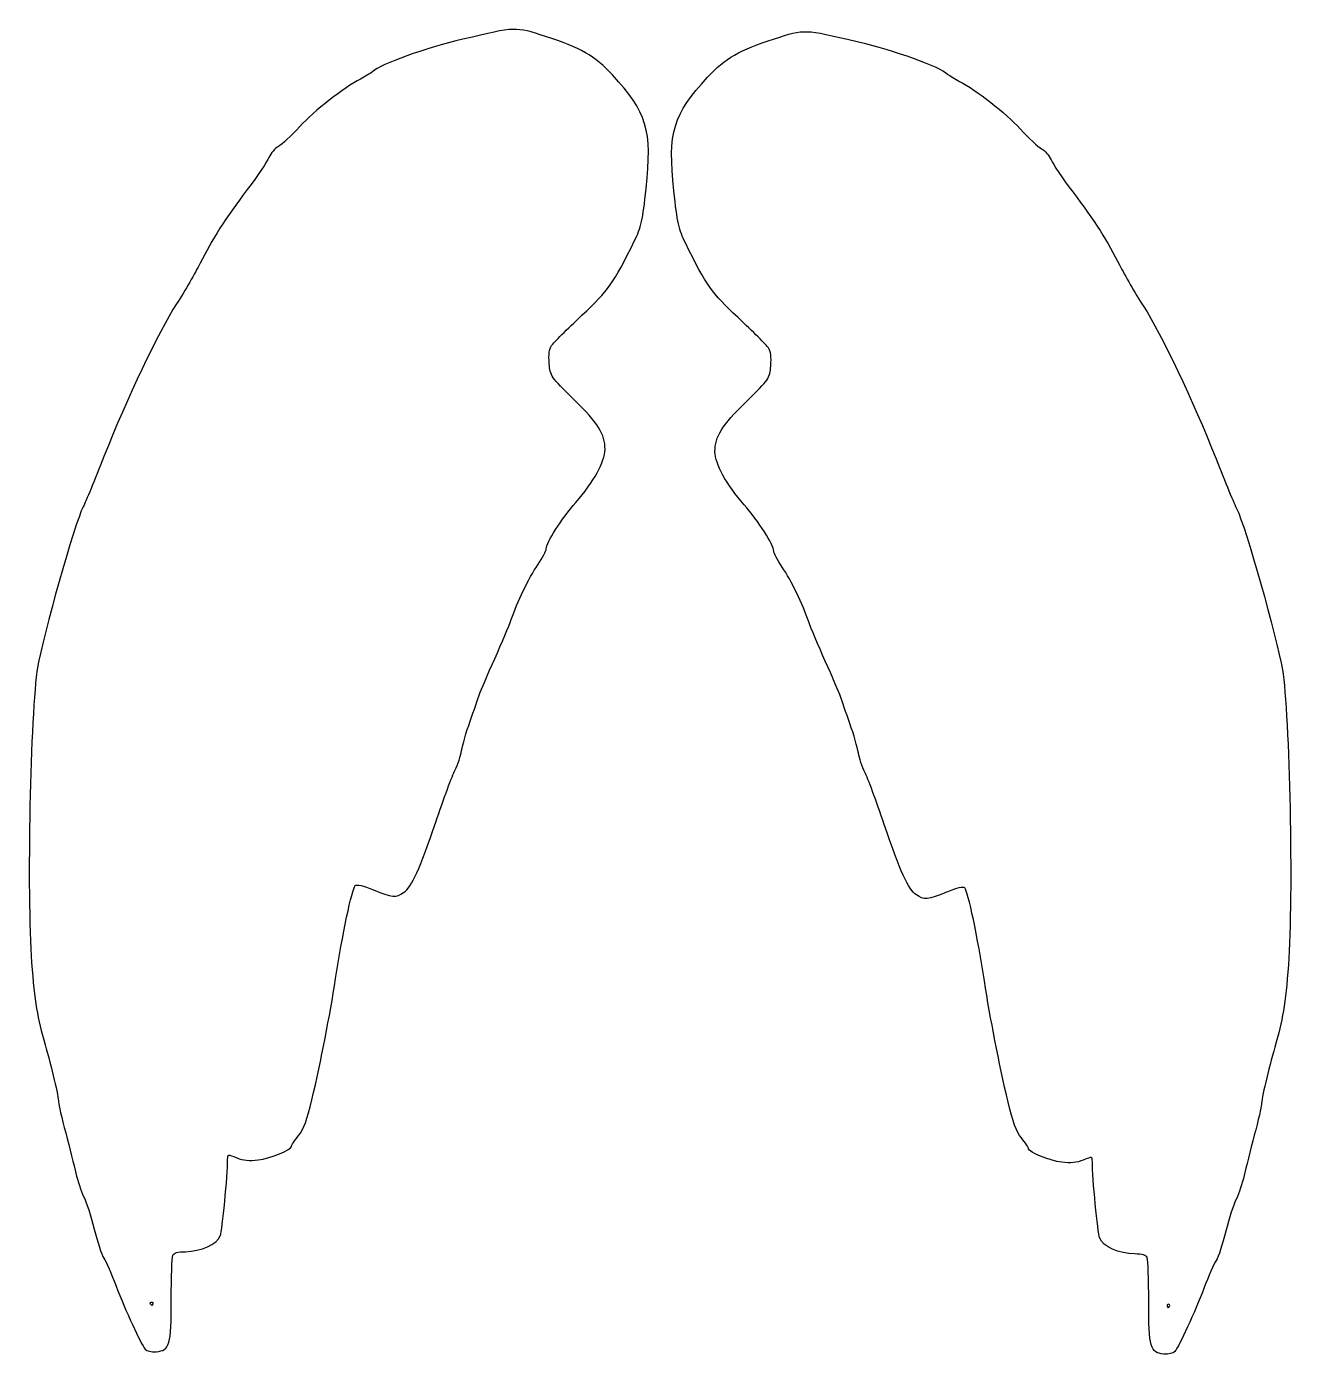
# Model space of a CAD drawing. Header units: centimetres. Extents: x -7.7 to 5.9, y -7.1 to 7.3.
import ezdxf

# ---------------------------------------------------------------- set-up
doc = ezdxf.new("R2010")
doc.units = ezdxf.units.CM
doc.header["$MEASUREMENT"] = 0
doc.layers.add('Layer 1', color=7, linetype='Continuous')

msp = doc.modelspace()

# ---------------------------------------------------------------- linework, layer by layer
at = {"layer": 'Layer 1'}
for points in [[(-6.45991, -7.00808), (-6.5059, -6.94936), (-6.67613, -6.57768), (-6.77154, -6.32766), (-6.77154, -6.32766), (-6.82159, -6.1965), (-6.88177, -6.05984), (-6.90528, -6.02397), (-6.90528, -6.02397), (-6.92878, -5.9881), (-6.97576, -5.84666), (-7.00969, -5.70966), (-7.00969, -5.70966), (-7.04361, -5.57267), (-7.09477, -5.41407), (-7.12338, -5.35723), (-7.12338, -5.35723), (-7.152, -5.30038), (-7.18988, -5.18839), (-7.20757, -5.10835), (-7.20757, -5.10835), (-7.22526, -5.02832), (-7.27451, -4.83186), (-7.31703, -4.67179), (-7.31703, -4.67179), (-7.35954, -4.51172), (-7.39425, -4.36289), (-7.39417, -4.34106), (-7.39417, -4.34106), (-7.39394, -4.28145), (-7.46972, -3.95836), (-7.53999, -3.71929), (-7.53999, -3.71929), (-7.62375, -3.43437), (-7.65291, -3.25577), (-7.68468, -2.83294), (-7.68468, -2.83294), (-7.73976, -2.10011), (-7.69991, -0.12317), (-7.62042, 0.35529), (-7.62042, 0.35529), (-7.56428, 0.69326), (-7.21848, 1.91321), (-7.1289, 2.08934), (-7.1289, 2.08934), (-7.10271, 2.14084), (-7.00157, 2.38492), (-6.90415, 2.63174), (-6.90415, 2.63174), (-6.65569, 3.26122), (-6.31568, 3.97681), (-6.12139, 4.27918), (-6.12139, 4.27918), (-6.03073, 4.42027), (-5.91546, 4.61861), (-5.86524, 4.71993), (-5.86524, 4.71993), (-5.73894, 4.97471), (-5.59216, 5.20429), (-5.35714, 5.51467), (-5.35714, 5.51467), (-5.24695, 5.66019), (-5.14149, 5.81635), (-5.12279, 5.8617), (-5.12279, 5.8617), (-5.10409, 5.90705), (-5.05811, 5.96058), (-5.0206, 5.98065), (-5.0206, 5.98065), (-4.9831, 6.00072), (-4.87971, 6.09674), (-4.79084, 6.19404), (-4.79084, 6.19404), (-4.63391, 6.36585), (-4.31345, 6.61642), (-4.13502, 6.70684), (-4.13502, 6.70684), (-4.08671, 6.73133), (-4.02872, 6.76748), (-4.00615, 6.78718), (-4.00615, 6.78718), (-3.90864, 6.87233), (-3.43919, 7.0408), (-3.02853, 7.13801), (-3.02853, 7.13801), (-2.45029, 7.2749), (-2.46878, 7.27428), (-2.13678, 7.16793), (-2.13678, 7.16793), (-1.75969, 7.04713), (-1.60708, 6.95941), (-1.41339, 6.7521), (-1.41339, 6.7521), (-1.04088, 6.3534), (-0.98246, 6.15613), (-1.05058, 5.52699), (-1.05058, 5.52699), (-1.0876, 5.18515), (-1.10563, 5.10351), (-1.17501, 4.96375), (-1.17501, 4.96375), (-1.40991, 4.49052), (-1.44908, 4.43499), (-1.7444, 4.15659), (-1.7444, 4.15659), (-1.90384, 4.00628), (-2.05103, 3.85941), (-2.07148, 3.83021), (-2.07148, 3.83021), (-2.09643, 3.79458), (-2.10485, 3.73104), (-2.09706, 3.6371), (-2.09706, 3.6371), (-2.08567, 3.49975), (-2.0806, 3.49236), (-1.83042, 3.24821), (-1.83042, 3.24821), (-1.56595, 2.99011), (-1.49395, 2.87451), (-1.49395, 2.70802), (-1.49395, 2.70802), (-1.49395, 2.57881), (-1.61747, 2.35476), (-1.80898, 2.13663), (-1.80898, 2.13663), (-1.96601, 1.95777), (-2.12895, 1.7023), (-2.12895, 1.63495), (-2.12895, 1.63495), (-2.12895, 1.6147), (-2.16993, 1.53728), (-2.22001, 1.46291), (-2.22001, 1.46291), (-2.31874, 1.3163), (-2.44291, 1.06054), (-2.50727, 0.87123), (-2.50727, 0.87123), (-2.52953, 0.80575), (-2.60952, 0.61525), (-2.68503, 0.4479), (-2.68503, 0.4479), (-2.76054, 0.28055), (-2.8346, 0.10791), (-2.8496, 0.06425), (-2.8496, 0.06425), (-2.8646, 0.02059), (-2.91027, -0.11037), (-2.95109, -0.22679), (-2.95109, -0.22679), (-2.9919, -0.34321), (-3.03297, -0.48553), (-3.04235, -0.54306), (-3.04235, -0.54306), (-3.05173, -0.60059), (-3.08355, -0.69498), (-3.11305, -0.75281), (-3.11305, -0.75281), (-3.14255, -0.81064), (-3.23639, -1.06378), (-3.32158, -1.31533), (-3.32158, -1.31533), (-3.49416, -1.82496), (-3.58104, -2.01547), (-3.66893, -2.07703), (-3.66893, -2.07703), (-3.74995, -2.13378), (-3.79387, -2.1298), (-3.99416, -2.04755), (-3.99416, -2.04755), (-4.10349, -2.00265), (-4.17634, -1.98578), (-4.19224, -2.00169), (-4.19224, -2.00169), (-4.2256, -2.03505), (-4.33283, -2.5438), (-4.4037, -3.00492), (-4.4037, -3.00492), (-4.46682, -3.41558), (-4.55724, -3.87892), (-4.65969, -4.31663), (-4.65969, -4.31663), (-4.70934, -4.52874), (-4.74751, -4.63064), (-4.80391, -4.70161), (-4.80391, -4.70161), (-4.8461, -4.7547), (-4.88062, -4.80734), (-4.88062, -4.81859), (-4.88062, -4.81859), (-4.88062, -4.85603), (-5.10364, -4.94664), (-5.23887, -4.96414), (-5.23887, -4.96414), (-5.33286, -4.97631), (-5.4012, -4.9693), (-5.47038, -4.9404), (-5.47038, -4.9404), (-5.56628, -4.90033), (-5.56853, -4.90072), (-5.5686, -4.95757), (-5.5686, -4.95757), (-5.56879, -5.13243), (-5.62574, -5.72473), (-5.64798, -5.78324), (-5.64798, -5.78324), (-5.68158, -5.87161), (-5.86092, -5.95368), (-6.02211, -5.95444), (-6.02211, -5.95444), (-6.10934, -5.95485), (-6.14961, -5.96715), (-6.16101, -5.99687), (-6.16101, -5.99687), (-6.16985, -6.01989), (-6.17725, -6.23123), (-6.17746, -6.46651), (-6.17746, -6.46651), (-6.17792, -6.96404), (-6.19447, -7.02237), (-6.3387, -7.03453), (-6.3387, -7.03453), (-6.39337, -7.03915), (-6.44427, -7.02804), (-6.45991, -7.00808)], [(4.65829, -7.03317), (4.70428, -6.97446), (4.87451, -6.60277), (4.96992, -6.35276), (4.96992, -6.35276), (5.01997, -6.2216), (5.08016, -6.08493), (5.10366, -6.04906), (5.10366, -6.04906), (5.12716, -6.01319), (5.17415, -5.87176), (5.20807, -5.73476), (5.20807, -5.73476), (5.24199, -5.59776), (5.29316, -5.43916), (5.32177, -5.38232), (5.32177, -5.38232), (5.35038, -5.32548), (5.38826, -5.21349), (5.40595, -5.13345), (5.40595, -5.13345), (5.42364, -5.05341), (5.4729, -4.85696), (5.51541, -4.69689), (5.51541, -4.69689), (5.55792, -4.53681), (5.59264, -4.38799), (5.59255, -4.36616), (5.59255, -4.36616), (5.59232, -4.30655), (5.6681, -3.98345), (5.73838, -3.74439), (5.73838, -3.74439), (5.82214, -3.45946), (5.85129, -3.28086), (5.88307, -2.85803), (5.88307, -2.85803), (5.93814, -2.12521), (5.89829, -0.14827), (5.81881, 0.3302), (5.81881, 0.3302), (5.76266, 0.66816), (5.41686, 1.88811), (5.32728, 2.06425), (5.32728, 2.06425), (5.30109, 2.11574), (5.19995, 2.35982), (5.10253, 2.60664), (5.10253, 2.60664), (4.85407, 3.23612), (4.51406, 3.95172), (4.31978, 4.25408), (4.31978, 4.25408), (4.22912, 4.39517), (4.11384, 4.59351), (4.06362, 4.69483), (4.06362, 4.69483), (3.93732, 4.94961), (3.79054, 5.17919), (3.55552, 5.48957), (3.55552, 5.48957), (3.44533, 5.63509), (3.33988, 5.79126), (3.32118, 5.83661), (3.32118, 5.83661), (3.30248, 5.88196), (3.25649, 5.93548), (3.21899, 5.95555), (3.21899, 5.95555), (3.18148, 5.97562), (3.07809, 6.07165), (2.98922, 6.16894), (2.98922, 6.16894), (2.83229, 6.34075), (2.51183, 6.59133), (2.33341, 6.68175), (2.33341, 6.68175), (2.28509, 6.70623), (2.2271, 6.74238), (2.20454, 6.76209), (2.20454, 6.76209), (2.10702, 6.84723), (1.63757, 7.0157), (1.22691, 7.11292), (1.22691, 7.11292), (0.64868, 7.2498), (0.66716, 7.24918), (0.33517, 7.14283), (0.33517, 7.14283), (-0.04193, 7.02204), (-0.19454, 6.93431), (-0.38823, 6.72701), (-0.38823, 6.72701), (-0.76074, 6.3283), (-0.81916, 6.13104), (-0.75103, 5.5019), (-0.75103, 5.5019), (-0.71402, 5.16005), (-0.69598, 5.07841), (-0.62661, 4.93865), (-0.62661, 4.93865), (-0.39171, 4.46542), (-0.35253, 4.40989), (-0.05722, 4.13149), (-0.05722, 4.13149), (0.10222, 3.98118), (0.24941, 3.83431), (0.26986, 3.80511), (0.26986, 3.80511), (0.29481, 3.76949), (0.30323, 3.70594), (0.29544, 3.612), (0.29544, 3.612), (0.28405, 3.47465), (0.27898, 3.46726), (0.02881, 3.22311), (0.02881, 3.22311), (-0.23566, 2.96501), (-0.30767, 2.84941), (-0.30767, 2.68293), (-0.30767, 2.68293), (-0.30767, 2.55371), (-0.18414, 2.32967), (0.00736, 2.11154), (0.00736, 2.11154), (0.1644, 1.93267), (0.32733, 1.6772), (0.32733, 1.60985), (0.32733, 1.60985), (0.32733, 1.5896), (0.36831, 1.51218), (0.41839, 1.43781), (0.41839, 1.43781), (0.51713, 1.2912), (0.6413, 1.03544), (0.70565, 0.84613), (0.70565, 0.84613), (0.72791, 0.78065), (0.80791, 0.59015), (0.88341, 0.4228), (0.88341, 0.4228), (0.95892, 0.25545), (1.03298, 0.08281), (1.04798, 0.03915), (1.04798, 0.03915), (1.06299, -0.0045), (1.10866, -0.13547), (1.14947, -0.25189), (1.14947, -0.25189), (1.19028, -0.3683), (1.23135, -0.51062), (1.24073, -0.56816), (1.24073, -0.56816), (1.25011, -0.62569), (1.28193, -0.72008), (1.31143, -0.77791), (1.31143, -0.77791), (1.34094, -0.83574), (1.43478, -1.08887), (1.51996, -1.34043), (1.51996, -1.34043), (1.69255, -1.85006), (1.77942, -2.04057), (1.86731, -2.10213), (1.86731, -2.10213), (1.94834, -2.15888), (1.99225, -2.1549), (2.19254, -2.07264), (2.19254, -2.07264), (2.30188, -2.02774), (2.37472, -2.01088), (2.39063, -2.02679), (2.39063, -2.02679), (2.42398, -2.06014), (2.53122, -2.5689), (2.60209, -3.03001), (2.60209, -3.03001), (2.6652, -3.44067), (2.75562, -3.90402), (2.85807, -4.34172), (2.85807, -4.34172), (2.90772, -4.55384), (2.9459, -4.65574), (3.0023, -4.72671), (3.0023, -4.72671), (3.04448, -4.77979), (3.079, -4.83243), (3.079, -4.84369), (3.079, -4.84369), (3.079, -4.88112), (3.30202, -4.97174), (3.43725, -4.98924), (3.43725, -4.98924), (3.53124, -5.00141), (3.59959, -4.9944), (3.66876, -4.96549), (3.66876, -4.96549), (3.76467, -4.92542), (3.76692, -4.92582), (3.76698, -4.98266), (3.76698, -4.98266), (3.76717, -5.15752), (3.82412, -5.74983), (3.84637, -5.80834), (3.84637, -5.80834), (3.87996, -5.89671), (4.0593, -5.97877), (4.22049, -5.97954), (4.22049, -5.97954), (4.30772, -5.97995), (4.34799, -5.99225), (4.3594, -6.02197), (4.3594, -6.02197), (4.36823, -6.04499), (4.37563, -6.25632), (4.37585, -6.4916), (4.37585, -6.4916), (4.3763, -6.98914), (4.39286, -7.04746), (4.53708, -7.05963), (4.53708, -7.05963), (4.59176, -7.06424), (4.64266, -7.05313), (4.65829, -7.03317)]]:
    msp.add_open_spline(points, degree=3, knots=[0, 0, 0, 0, 0.01754386, 0.01754386, 0.01754386, 0.01754386, 0.03508772, 0.03508772, 0.03508772, 0.03508772, 0.05263158, 0.05263158, 0.05263158, 0.05263158, 0.07017544, 0.07017544, 0.07017544, 0.07017544, 0.0877193, 0.0877193, 0.0877193, 0.0877193, 0.10526316, 0.10526316, 0.10526316, 0.10526316, 0.12280702, 0.12280702, 0.12280702, 0.12280702, 0.14035088, 0.14035088, 0.14035088, 0.14035088, 0.15789474, 0.15789474, 0.15789474, 0.15789474, 0.1754386, 0.1754386, 0.1754386, 0.1754386, 0.19298246, 0.19298246, 0.19298246, 0.19298246, 0.21052632, 0.21052632, 0.21052632, 0.21052632, 0.22807018, 0.22807018, 0.22807018, 0.22807018, 0.24561404, 0.24561404, 0.24561404, 0.24561404, 0.26315789, 0.26315789, 0.26315789, 0.26315789, 0.28070175, 0.28070175, 0.28070175, 0.28070175, 0.29824561, 0.29824561, 0.29824561, 0.29824561, 0.31578947, 0.31578947, 0.31578947, 0.31578947, 0.33333333, 0.33333333, 0.33333333, 0.33333333, 0.35087719, 0.35087719, 0.35087719, 0.35087719, 0.36842105, 0.36842105, 0.36842105, 0.36842105, 0.38596491, 0.38596491, 0.38596491, 0.38596491, 0.40350877, 0.40350877, 0.40350877, 0.40350877, 0.42105263, 0.42105263, 0.42105263, 0.42105263, 0.43859649, 0.43859649, 0.43859649, 0.43859649, 0.45614035, 0.45614035, 0.45614035, 0.45614035, 0.47368421, 0.47368421, 0.47368421, 0.47368421, 0.49122807, 0.49122807, 0.49122807, 0.49122807, 0.50877193, 0.50877193, 0.50877193, 0.50877193, 0.52631579, 0.52631579, 0.52631579, 0.52631579, 0.54385965, 0.54385965, 0.54385965, 0.54385965, 0.56140351, 0.56140351, 0.56140351, 0.56140351, 0.57894737, 0.57894737, 0.57894737, 0.57894737, 0.59649123, 0.59649123, 0.59649123, 0.59649123, 0.61403509, 0.61403509, 0.61403509, 0.61403509, 0.63157895, 0.63157895, 0.63157895, 0.63157895, 0.64912281, 0.64912281, 0.64912281, 0.64912281, 0.66666667, 0.66666667, 0.66666667, 0.66666667, 0.68421053, 0.68421053, 0.68421053, 0.68421053, 0.70175439, 0.70175439, 0.70175439, 0.70175439, 0.71929825, 0.71929825, 0.71929825, 0.71929825, 0.73684211, 0.73684211, 0.73684211, 0.73684211, 0.75438596, 0.75438596, 0.75438596, 0.75438596, 0.77192982, 0.77192982, 0.77192982, 0.77192982, 0.78947368, 0.78947368, 0.78947368, 0.78947368, 0.80701754, 0.80701754, 0.80701754, 0.80701754, 0.8245614, 0.8245614, 0.8245614, 0.8245614, 0.84210526, 0.84210526, 0.84210526, 0.84210526, 0.85964912, 0.85964912, 0.85964912, 0.85964912, 0.87719298, 0.87719298, 0.87719298, 0.87719298, 0.89473684, 0.89473684, 0.89473684, 0.89473684, 0.9122807, 0.9122807, 0.9122807, 0.9122807, 0.92982456, 0.92982456, 0.92982456, 0.92982456, 0.94736842, 0.94736842, 0.94736842, 0.94736842, 0.96491228, 0.96491228, 0.96491228, 0.96491228, 1, 1, 1, 1], dxfattribs=at)
for points in [[(-6.38874, -6.5371), (-6.34264, -6.4743), (-6.4461, -6.49571), (-6.38874, -6.5371)], [(4.58712, -6.5622), (4.54102, -6.49939), (4.64448, -6.5208), (4.58712, -6.5622)]]:
    msp.add_open_spline(points, degree=3, dxfattribs=at)

doc.saveas('drawing.dxf')
